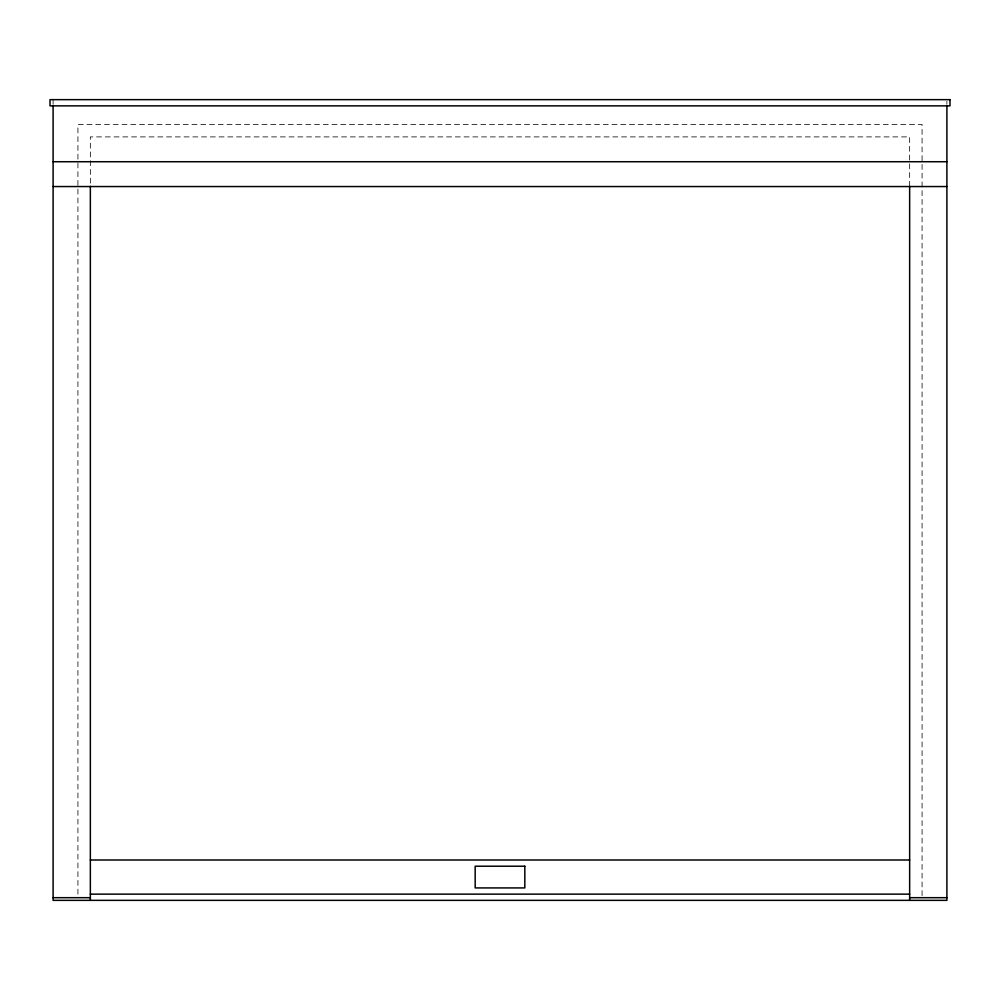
<?xml version="1.0" encoding="UTF-8"?>
<svg xmlns="http://www.w3.org/2000/svg" width="1000" height="1000" viewBox="0 0 1000 1000"><rect width="100%" height="100%" fill="white"/><g stroke="black" fill="none" stroke-linecap="round" stroke-linejoin="round"><path stroke-width="0.75" stroke-dasharray="5 3.75" d="M946.9 101.213L946.9 104.338M922.075 895.662L922.075 124.488L77.925 124.488L77.925 895.662M909.65 186.312L909.65 136.9L90.35 136.9L90.35 186.312M53.1 99.65L53.1 104.338"/><path stroke-width="1.5" d="M53.1 161.725L946.9 161.725M53.1 186.55L946.9 186.55M90.35 860L909.65 860M90.35 894.137L909.65 894.137M53.1 897.688L90.35 897.688M909.65 897.688L946.9 897.688M946.9 105.862L946.9 900.35L53.1 900.35L53.1 105.862M909.65 186.312L909.65 900.35M90.35 186.312L90.35 900.35M950 99.65L50 99.65L50 105.862L950 105.862L950 99.65M524.825 866.213L475.175 866.213L475.175 887.925L524.825 887.925L524.825 866.213"/></g></svg>
